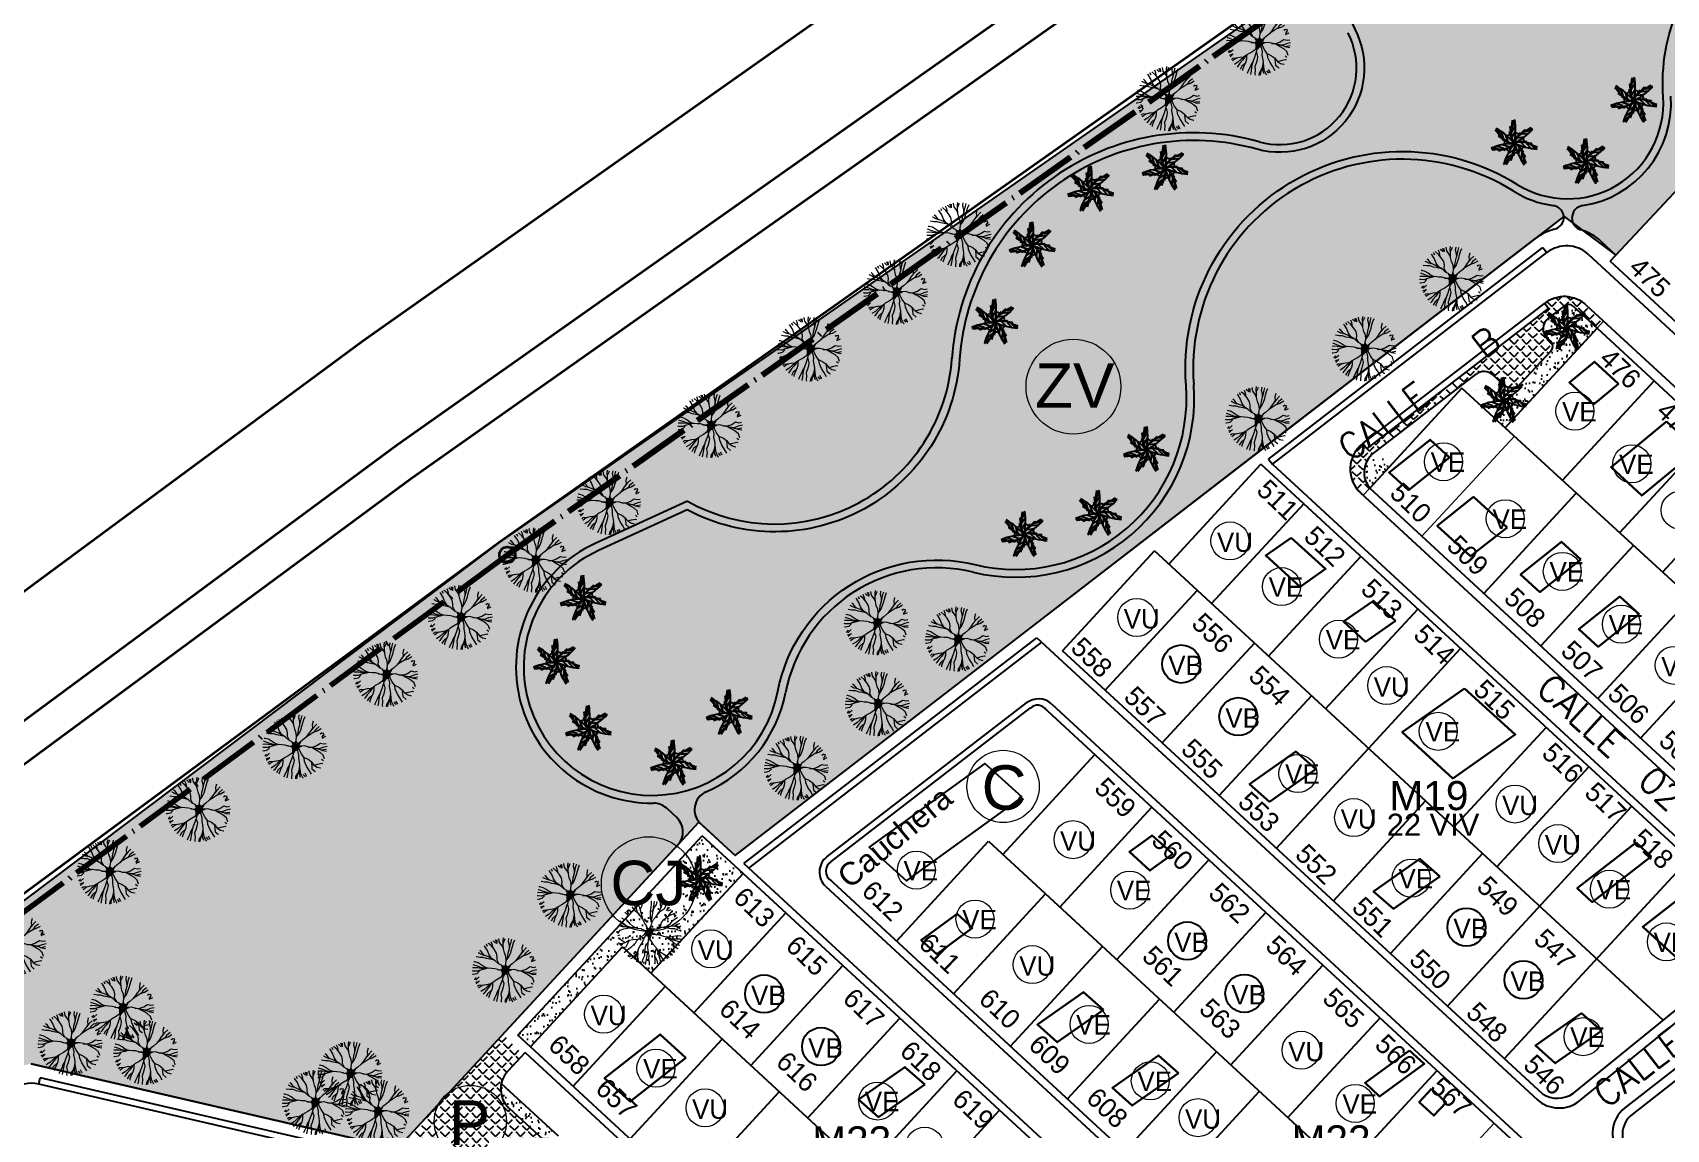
# Model space of a CAD drawing. Extents: x 472704 to 474638, y 1059265 to 1060325.
# Drawn here: x 473476.3 to 473729, y 1059947.6 to 1060117.1 of the extents above; entities that cross this region are included whole.
import ezdxf

# ---------------------------------------------------------------- set-up
doc = ezdxf.new("R2010")
doc.units = 0
doc.header["$LTSCALE"] = 0.4
doc.header["$MEASUREMENT"] = 0
doc.linetypes.add('ACAD_ISO04W100', pattern=[30.5, 24, -3, 0.5, -3])
doc.layers.get('0').update_dxf_attribs({"linetype": 'CONTINUOUS', "lineweight": 25})
for name, color, linetype, lineweight in [('1', 5, 'ACAD_ISO04W100', 80), ('AREAS VERDAS', 72, 'CONTINUOUS', 25), ('AREAS VERDES', 2, 'CONTINUOUS', 20), ('AUTOPISTA', 7, 'CONTINUOUS', 35), ('CALLES', 140, 'CONTINUOUS', 40), ('CASA', 31, 'CONTINUOUS', 30), ('TEXTO-COOR', 3, 'CONTINUOUS', 35)]:
    doc.layers.add(name, color=color, linetype=linetype, lineweight=lineweight)
for name, color, linetype in [('BIFAMILIARES', 6, 'CONTINUOUS'), ('CASASDURAS', 1, 'CONTINUOUS'), ('Dura', 1, 'CONTINUOUS'), ('MANZANAS', 5, 'CONTINUOUS'), ('NumeroPropu', 6, 'CONTINUOUS'), ('PARCELASPEOPUESTAS', 3, 'CONTINUOUS'), ('PISOS', 8, 'CONTINUOUS'), ('PoligonAV', 3, 'CONTINUOUS'), ('TEXTOPROPU', 7, 'CONTINUOUS'), ('TipoVivienda', 7, 'CONTINUOUS'), ('TOPONIMIA', 1, 'CONTINUOUS'), ('UNIFAMILIAR', 5, 'CONTINUOUS'), ('VEGETACION', 3, 'CONTINUOUS'), ('VIAPROPUESTA', 7, 'CONTINUOUS')]:
    doc.layers.add(name, color=color, linetype=linetype)
doc.styles.add('ARIAL', font='arial.ttf')
doc.styles.add('Numeros Parcelas', font='', dxfattribs={"height": 3})
doc.styles.get("Standard").update_dxf_attribs({"font": 'romans.shx'})
doc.styles.add('TipoVivienda', font='', dxfattribs={"height": 3})
doc.styles.get('Numeros Parcelas').set_extended_font_data('AvantGarde Bk BT')
doc.styles.get('TipoVivienda').set_extended_font_data('AvantGarde Bk BT')
pattern_1 = [(37.5, (0, 0), (-0.0629933581, 1.926823769), [0, -1.52, 0, -1.7, 0, -1.625]), (7.5, (0, 0), (1.769776705, 2.822146065), [0, -0.82, 0, -1.37, 0, -0.525]), (327.5, (-1.23, 0), (3.1141418618, 0.0056590535), [0, -0.5, 0, -1.8, 0, -2.35]), (317.5, (-1.23, 0), (3.0061266046, 0.877675565), [0, -0.25, 0, -1.18, 0, -1.35])]
pattern_2 = [(45, (0, 0), (-0.9722718241, 0.9722718241), [1, -0.375]), (135, (0, 0), (-0.9722718241, -0.9722718241), [1, -0.375])]

# ---------------------------------------------------------------- blocks, each defined once
blk = doc.blocks.new('MATA-P-01')
at = {"color": 84, "linetype": 'ByBlock'}
for p, q in [((18.79, 144.486), (18.788, 144.517)), ((18.797, 144.467), (18.806, 144.504)), ((18.806, 144.504), (18.808, 144.514)), ((18.846, 144.488), (18.845, 144.521)), ((18.872, 144.493), (18.875, 144.521)), ((18.899, 144.484), (18.906, 144.517)), ((18.589, 144.338), (18.571, 144.347)), ((18.624, 144.306), (18.589, 144.338)), ((18.616, 144.397), (18.605, 144.403)), ((18.647, 144.362), (18.616, 144.397)), ((18.643, 144.402), (18.627, 144.423)), ((18.645, 144.436), (18.645, 144.438)), ((18.68, 144.415), (18.645, 144.436)), ((18.667, 144.327), (18.647, 144.362)), ((18.687, 144.432), (18.671, 144.458)), ((18.714, 144.386), (18.68, 144.415)), ((18.701, 144.397), (18.687, 144.432)), ((18.718, 144.451), (18.689, 144.469)), ((18.707, 144.486), (18.732, 144.451)), ((18.745, 144.351), (18.714, 144.386)), ((18.723, 144.486), (18.73, 144.458)), ((18.732, 144.451), (18.73, 144.456)), ((18.745, 144.499), (18.745, 144.501)), ((18.758, 144.465), (18.745, 144.499)), ((18.758, 144.317), (18.745, 144.351)), ((18.792, 144.432), (18.758, 144.465)), ((18.799, 144.445), (18.79, 144.486)), ((18.808, 144.407), (18.792, 144.432)), ((18.808, 144.406), (18.799, 144.445)), ((18.824, 144.367), (18.808, 144.406)), ((18.846, 144.332), (18.824, 144.367)), ((18.862, 144.454), (18.846, 144.488)), ((18.857, 144.293), (18.877, 144.334)), ((18.859, 144.297), (18.866, 144.334)), ((18.868, 144.424), (18.862, 144.454)), ((18.864, 144.375), (18.868, 144.421)), ((18.866, 144.334), (18.864, 144.375)), ((18.868, 144.421), (18.87, 144.458)), ((18.87, 144.458), (18.872, 144.493)), ((18.877, 144.334), (18.886, 144.373)), ((18.886, 144.373), (18.892, 144.412)), ((18.892, 144.412), (18.895, 144.447)), ((18.895, 144.447), (18.899, 144.484)), ((18.971, 144.341), (18.953, 144.306)), ((18.986, 144.338), (18.956, 144.312)), ((18.987, 144.377), (18.971, 144.341)), ((19.022, 144.371), (18.986, 144.338)), ((19.013, 144.423), (18.987, 144.377)), ((18.996, 144.482), (18.993, 144.445)), ((18.993, 144.445), (19.002, 144.41)), ((19.002, 144.41), (18.993, 144.388)), ((19.04, 144.46), (19.013, 144.423)), ((19.056, 144.388), (19.022, 144.371)), ((19.038, 144.402), (19.024, 144.371)), ((19.069, 144.438), (19.038, 144.402)), ((19.091, 144.417), (19.056, 144.388)), ((19.092, 144.367), (19.107, 144.382)), ((19.127, 144.38), (19.092, 144.367)), ((19.127, 144.373), (19.114, 144.336)), ((19.114, 144.336), (19.132, 144.362)), ((19.149, 144.347), (19.114, 144.323)), ((18.54, 144.19), (18.529, 144.19)), ((18.54, 144.223), (18.531, 144.221)), ((18.575, 144.219), (18.54, 144.223)), ((18.575, 144.184), (18.54, 144.19)), ((18.58, 144.167), (18.542, 144.162)), ((18.548, 144.278), (18.544, 144.28)), ((18.582, 144.278), (18.548, 144.278)), ((18.56, 144.321), (18.558, 144.323)), ((18.595, 144.31), (18.56, 144.321)), ((18.609, 144.206), (18.575, 144.219)), ((18.611, 144.177), (18.575, 144.184)), ((18.616, 144.169), (18.58, 144.167)), ((18.616, 144.284), (18.582, 144.278)), ((18.631, 144.308), (18.595, 144.31)), ((18.643, 144.19), (18.609, 144.206)), ((18.647, 144.175), (18.611, 144.177)), ((18.647, 144.167), (18.611, 144.151)), ((18.652, 144.278), (18.616, 144.284)), ((18.663, 144.174), (18.616, 144.169)), ((18.671, 144.299), (18.631, 144.308)), ((18.68, 144.182), (18.643, 144.19)), ((18.683, 144.184), (18.647, 144.167)), ((18.685, 144.184), (18.647, 144.175)), ((18.687, 144.278), (18.652, 144.278)), ((18.703, 144.288), (18.667, 144.327)), ((18.707, 144.286), (18.671, 144.299)), ((18.72, 144.186), (18.685, 144.184)), ((18.736, 144.275), (18.687, 144.278)), ((18.745, 144.271), (18.703, 144.288)), ((18.754, 144.19), (18.72, 144.186)), ((18.783, 144.247), (18.745, 144.271)), ((18.788, 144.186), (18.754, 144.19)), ((18.763, 144.28), (18.758, 144.317)), ((18.792, 144.245), (18.763, 144.28)), ((18.793, 144.185), (18.781, 144.186)), ((18.817, 144.236), (18.783, 144.247)), ((18.783, 144.186), (18.803, 144.187)), ((18.814, 144.186), (18.793, 144.185)), ((18.803, 144.187), (18.823, 144.189)), ((18.835, 144.178), (18.814, 144.186)), ((18.815, 144.236), (18.852, 144.228)), ((18.82, 144.23), (18.816, 144.236)), ((18.836, 144.21), (18.82, 144.23)), ((18.823, 144.189), (18.836, 144.21)), ((18.862, 144.242), (18.826, 144.182)), ((18.826, 144.182), (18.845, 144.229)), ((18.845, 144.229), (18.829, 144.22)), ((18.84, 144.158), (18.835, 144.178)), ((18.84, 144.182), (18.862, 144.243)), ((18.842, 144.166), (18.862, 144.242)), ((18.873, 144.232), (18.842, 144.166)), ((18.843, 144.124), (18.873, 144.232)), ((18.885, 144.225), (18.843, 144.124)), ((18.886, 144.227), (18.845, 144.158)), ((18.857, 144.295), (18.846, 144.332)), ((18.852, 144.228), (18.859, 144.256)), ((18.859, 144.256), (18.857, 144.293)), ((18.886, 144.227), (18.857, 144.138)), ((18.857, 144.138), (18.891, 144.221)), ((18.858, 144.258), (18.858, 144.259)), ((18.866, 144.237), (18.858, 144.258)), ((18.886, 144.227), (18.866, 144.237)), ((18.871, 144.209), (18.877, 144.226)), ((18.891, 144.221), (18.875, 144.159)), ((18.875, 144.159), (18.899, 144.207)), ((18.885, 144.181), (18.887, 144.16)), ((18.906, 144.168), (18.885, 144.181)), ((18.902, 144.247), (18.886, 144.227)), ((18.905, 144.25), (18.892, 144.212)), ((18.905, 144.205), (18.892, 144.212)), ((18.899, 144.207), (18.897, 144.175)), ((18.899, 144.193), (18.926, 144.208)), ((18.904, 144.171), (18.899, 144.193)), ((18.904, 144.249), (18.9, 144.245)), ((18.924, 144.271), (18.904, 144.249)), ((18.908, 144.164), (18.904, 144.171)), ((18.928, 144.208), (18.905, 144.205)), ((18.953, 144.306), (18.924, 144.271)), ((18.953, 144.215), (18.928, 144.208)), ((18.989, 144.212), (18.953, 144.215)), ((19.033, 144.21), (18.989, 144.212)), ((18.991, 144.21), (19.038, 144.219)), ((19.074, 144.21), (19.033, 144.21)), ((19.038, 144.219), (19.074, 144.241)), ((19.054, 144.203), (19.04, 144.208)), ((19.091, 144.19), (19.054, 144.203)), ((19.074, 144.241), (19.109, 144.273)), ((19.112, 144.206), (19.074, 144.21)), ((19.107, 144.212), (19.081, 144.21)), ((19.125, 144.177), (19.091, 144.19)), ((19.143, 144.234), (19.107, 144.212)), ((19.109, 144.273), (19.143, 144.271)), ((19.149, 144.199), (19.112, 144.206)), ((19.159, 144.156), (19.125, 144.177)), ((19.149, 144.208), (19.132, 144.201)), ((19.143, 144.271), (19.17, 144.28)), ((19.183, 144.251), (19.143, 144.234)), ((19.183, 144.219), (19.149, 144.208)), ((19.185, 144.199), (19.149, 144.199)), ((18.542, 144.162), (18.528, 144.158)), ((18.54, 144.127), (18.531, 144.127)), ((18.576, 144.132), (18.54, 144.127)), ((18.548, 144.092), (18.54, 144.091)), ((18.582, 144.106), (18.548, 144.092)), ((18.584, 144.045), (18.566, 144.045)), ((18.582, 144.066), (18.567, 144.045)), ((18.611, 144.151), (18.576, 144.132)), ((18.605, 144.14), (18.582, 144.106)), ((18.614, 144.032), (18.582, 144.014)), ((18.611, 144.079), (18.584, 144.045)), ((18.593, 144.003), (18.62, 144.038)), ((18.672, 144.003), (18.622, 143.99)), ((18.656, 143.997), (18.625, 143.964)), ((18.694, 144.012), (18.656, 143.997)), ((18.711, 143.997), (18.683, 143.96)), ((18.729, 144.023), (18.694, 144.012)), ((18.747, 144.032), (18.711, 143.997)), ((18.743, 144.025), (18.725, 143.988)), ((18.763, 144.051), (18.729, 144.023)), ((18.77, 144.06), (18.743, 144.025)), ((18.758, 144.043), (18.763, 144.008)), ((18.763, 144.008), (18.761, 143.969)), ((18.805, 144.088), (18.77, 144.06)), ((18.839, 144.121), (18.805, 144.088)), ((18.835, 143.997), (18.821, 143.96)), ((18.834, 143.971), (18.837, 144.006)), ((18.855, 144.126), (18.835, 144.116)), ((18.835, 144.116), (18.835, 144.117)), ((18.836, 144.117), (18.843, 144.138)), ((18.837, 144.006), (18.845, 144.043)), ((18.843, 144.138), (18.84, 144.158)), ((18.845, 144.043), (18.85, 144.079)), ((18.85, 144.079), (18.855, 144.114)), ((18.853, 144.092), (18.872, 144.054)), ((18.855, 144.114), (18.856, 144.126)), ((18.859, 144.136), (18.856, 144.126)), ((18.871, 144.157), (18.859, 144.136)), ((18.872, 144.019), (18.868, 143.982)), ((18.892, 144.153), (18.871, 144.157)), ((18.872, 144.054), (18.872, 144.019)), ((18.887, 144.16), (18.891, 144.153)), ((18.892, 144.154), (18.908, 144.112)), ((18.935, 144.13), (18.908, 144.164)), ((18.908, 144.112), (18.913, 144.077)), ((18.913, 144.077), (18.926, 144.043)), ((18.926, 144.043), (18.937, 144.008)), ((18.969, 144.095), (18.935, 144.13)), ((18.937, 144.008), (18.939, 143.969)), ((18.939, 143.999), (18.948, 143.964)), ((18.98, 144.058), (18.969, 144.095)), ((18.971, 144.097), (19.013, 144.086)), ((19.009, 144.014), (18.98, 144.058)), ((19.04, 143.98), (19.009, 144.014)), ((19.013, 144.086), (19.047, 144.069)), ((19.047, 144.069), (19.06, 144.032)), ((19.047, 144.069), (19.083, 144.038)), ((19.06, 144.032), (19.069, 143.997)), ((19.069, 143.997), (19.103, 143.977)), ((19.083, 144.038), (19.118, 144.023)), ((19.085, 144.038), (19.119, 144.054)), ((19.118, 144.023), (19.152, 144.021)), ((19.119, 144.054), (19.158, 144.071)), ((19.172, 144.097), (19.15, 144.108)), ((19.152, 144.021), (19.154, 144.021)), ((19.158, 144.071), (19.167, 144.069)), ((19.179, 144.119), (19.159, 144.156)), ((18.622, 143.99), (18.611, 143.977)), ((18.683, 143.96), (18.652, 143.932)), ((18.689, 143.919), (18.683, 143.91)), ((18.705, 143.953), (18.689, 143.919)), ((18.725, 143.988), (18.705, 143.953)), ((18.729, 143.927), (18.716, 143.892)), ((18.758, 143.962), (18.729, 143.927)), ((18.75, 143.932), (18.743, 143.895)), ((18.743, 143.895), (18.743, 143.884)), ((18.761, 143.969), (18.75, 143.932)), ((18.803, 143.89), (18.797, 143.862)), ((18.814, 143.925), (18.803, 143.89)), ((18.821, 143.96), (18.814, 143.925)), ((18.834, 143.934), (18.834, 143.971)), ((18.835, 143.895), (18.834, 143.934)), ((18.834, 143.86), (18.835, 143.895)), ((18.868, 143.982), (18.862, 143.947)), ((18.862, 143.947), (18.873, 143.91)), ((18.873, 143.91), (18.875, 143.873)), ((18.875, 143.873), (18.879, 143.86)), ((18.931, 143.923), (18.917, 143.888)), ((18.917, 143.888), (18.919, 143.864)), ((18.933, 143.925), (18.93, 143.89)), ((18.93, 143.89), (18.931, 143.869)), ((18.939, 143.96), (18.933, 143.925)), ((18.939, 143.969), (18.946, 143.925)), ((18.946, 143.925), (18.964, 143.89)), ((18.948, 143.964), (18.96, 143.93)), ((18.96, 143.93), (18.987, 143.892)), ((18.987, 143.892), (18.996, 143.888)), ((19.016, 143.904), (18.991, 143.925)), ((19.031, 143.91), (19.007, 143.94)), ((19.074, 143.94), (19.04, 143.98)), ((19.103, 143.977), (19.107, 143.973))]:
    blk.add_line(p, q, dxfattribs=at)
blk = doc.blocks.new('PALME01')
at = {"layer": 'VEGETACION'}
for p, q in [((-0.48, 1.69), (-0.56, 2.58)), ((-0.56, 2.58), (-0.32, 2.46)), ((-0.34, 2.42), (0.22, 3.22)), ((-0.34, 1.77), (0.26, 2.65)), ((-0.32, 2.46), (-0.14, 3.51)), ((-2.17, 1.26), (-2.88, 2.05)), ((-2.88, 2.05), (-2.68, 2)), ((-2.16, 1.22), (-2.44, 2.16)), ((-2.42, 1.15), (-2.17, 1.26)), ((-1.67, 0.65), (-2.42, 1.15)), ((-1.65, 0.81), (-1.96, 1.83)), ((-1.86, 0.57), (-1.67, 0.65)), ((-0.99, 0.15), (-1.86, 0.57)), ((-0.93, 0.18), (-1.28, 1.25)), ((-1.16, 0.07), (-0.99, 0.15)), ((-0.01, -0.17), (-1.16, 0.07)), ((-0.45, 0.84), (-0.66, 1.78)), ((-0.66, 1.78), (-0.48, 1.69)), ((-0.08, -0.13), (-0.61, 0.92)), ((-0.61, 0.92), (-0.45, 0.84)), ((-0.39, 0.81), (0.23, 1.75)), ((-0.1, -0.04), (0.39, 1.03)), ((-0.04, 0.03), (1.1, 0.31)), ((0.04, 0.02), (0.97, -0.69)), ((0.39, 1.03), (0.43, 0.85)), ((0.43, 0.85), (1.03, 1.6)), ((0.44, 0.78), (1.57, 0.88)), ((0.94, 0.12), (1.72, -0.7)), ((1.1, 0.31), (0.98, 0.17)), ((0.98, 0.17), (1.94, 0.16)), ((1.03, 1.6), (1.07, 1.4)), ((1.07, 1.4), (1.72, 2.02)), ((1.22, 1.34), (2.28, 1.42)), ((1.72, 2.02), (1.78, 1.75)), ((1.73, 1.74), (2.71, 1.81)), ((1.78, 1.75), (2.7, 2.27)), ((1.94, 0.16), (1.81, 0.01)), ((1.81, 0.01), (2.7, -0.12)), ((2.7, 2.27), (2.6, 2.09)), ((-3.46, -1), (-3.29, -0.88)), ((-2.4, -0.93), (-3.46, -1)), ((-2.35, -0.95), (-3.26, -0.58)), ((-1.72, -0.8), (-2.71, -0.42)), ((-1.61, -0.92), (-2.46, -1.2)), ((-0.77, -0.64), (-1.83, -0.24)), ((-0.79, -0.71), (-1.66, -1.12)), ((-1.66, -1.12), (-1.61, -0.92)), ((-0.78, -2.45), (-1.63, -2.93)), ((-0.82, -2.48), (-1.43, -3.35)), ((-0.5, -1.86), (-1.42, -2.4)), ((-0.03, -1.03), (-1.01, -1.6)), ((0.07, -0.13), (-0.83, -0.88)), ((-0.83, -0.88), (-0.79, -0.71)), ((-0.65, -2.69), (-0.82, -2.48)), ((-0.33, -1.85), (-0.65, -2.69)), ((-0.21, -2.01), (-0.33, -1.85)), ((0.01, -1.08), (-0.21, -2.01)), ((0.12, -1.22), (0.01, -1.08)), ((0.09, -0.05), (0.12, -1.22)), ((0.73, -0.69), (0.57, -1.81)), ((0.97, -0.69), (0.79, -0.69)), ((0.79, -0.69), (1.39, -1.44)), ((1.09, -1.57), (0.94, -2.63)), ((1.39, -1.44), (1.19, -1.44)), ((1.19, -1.44), (1.64, -2.21)), ((1.38, -2.16), (1.22, -3.13)), ((1.37, -2.21), (1.67, -3.23)), ((1.64, -2.21), (1.37, -2.21)), ((1.86, -0.15), (2.59, -0.93)), ((2.49, -0.3), (3.15, -1.02)), ((2.7, -0.12), (2.53, -0.32)), ((2.53, -0.32), (3.51, -0.73)), ((3.51, -0.73), (3.31, -0.76)), ((1.67, -3.23), (1.52, -3.09))]:
    blk.add_line(p, q, dxfattribs=at)
for centre, radius, start, end in [((3.35, 1.47), 3.79, 146.5126, 204.9769), ((-8.28, 2.34), 8.56, 343.2568, 8.2327), ((0.88, 3.52), 3.79, 197.9411, 256.4055), ((-7.05, -5.04), 8.56, 34.6853, 59.6613), ((0, 0), 1.53, 165.4304, 194.1231), ((0, 0), 1.53, 112.3411, 140.8959), ((-3.28, 7.91), 8.56, 291.8282, 316.8041), ((3.29, -1.73), 3.79, 95.084, 153.5483), ((0.75, -3.68), 3.79, 43.6554, 102.1198), ((4.18, 7.47), 8.56, 240.3996, 265.3756), ((-2.36, -2.91), 3.79, 352.2268, 50.6912), ((8.5, 1.36), 8.56, 188.971, 213.947), ((0, 0), 1.53, 58.7372, 86.9078), ((0, 0), 1.53, 6.2517, 34.072), ((-0.51, -8.67), 8.56, 86.1139, 111.0899), ((-2.25, 2.86), 3.79, 249.3697, 307.8341), ((-3.7, 0), 3.79, 300.7983, 359.2626), ((6.41, -5.83), 8.56, 137.5425, 162.5184), ((0, 0), 1.53, 216.742, 245.1681), ((0, 0), 1.53, 266.3653, 294.3399), ((0, 0), 1.53, 315.6716, 343.3932)]:
    blk.add_arc(centre, radius, start, end, dxfattribs=at)
blk = doc.blocks.new('PALMERA')
at = {"layer": 'AREAS VERDES'}
blk.add_blockref('PALME01', (-88.82, 0.82), dxfattribs=at)

msp = doc.modelspace()

# ---------------------------------------------------------------- hatches: boundary and pattern name
at = {"layer": 'AREAS VERDAS', "linetype": 'Continuous'}
h = msp.add_hatch(dxfattribs=at)
h.set_pattern_fill('AR-SAND', color=64, scale=3, style=0)
h.set_pattern_definition([(37.5, (0, 0), (-0.188980074, 5.780471307), [0, -4.56, 0, -5.1, 0, -4.875]), (7.5, (0, 0), (5.309330116, 8.466438196), [0, -2.46, 0, -4.11, 0, -1.575]), (327.5, (-3.69, 0), (9.342425585, 0.01697716), [0, -1.5, 0, -5.4, 0, -7.05]), (317.5, (-3.69, 0), (9.018379814, 2.633026695), [0, -0.75, 0, -3.54, 0, -4.05])])
h.paths.add_polyline_path([(473392.59, 1059831.8), (473394.84, 1059838.33), (473399.18, 1059844.05), (473404.49, 1059847.81), (473411.2, 1059849.98), (473416.59, 1059850.27), (473415.93, 1059922.11), (473436.53, 1059922.29), (473436.63, 1059911.67), (473448.39, 1059911.77), (473448.24, 1059923.77), (473470.14, 1059923.97), (473469.96, 1059952.8), (473471.84, 1059956.73), (473476.09, 1059957.7), (473532.78, 1059944.57), (473579.36, 1059995.05), (473584.97, 1059989.87), (473631.25, 1060025.55), (473713.15, 1060088.67), (473721.15, 1060082.71), (473748.97, 1060112.46), (473747.45, 1060113.87), (473789.96, 1060146.64), (473811, 1060165.02), (473871.08, 1060230.65), (473852.72, 1060250.12), (473548.47, 1060038.26), (473109.38, 1059707.59), (473156.48, 1059639.24), (473203.24, 1059674.87), (473196.54, 1059684.82), (473192.12, 1059691.72), (473231.1, 1059720.81), (473212.16, 1059746.83), (473256.63, 1059779.94), (473275.41, 1059793.96), (473279.1, 1059796.71), (473271.3, 1059790.89), (473286.9, 1059802.53), (473212.16, 1059746.83), (473231.1, 1059720.81), (473212.16, 1059746.83), (473321.37, 1059828.06), (473324.14, 1059828.21), (473392.23, 1059828.16)])
at = {"layer": 'AREAS VERDAS'}
h = msp.add_hatch(dxfattribs=at)
h.set_pattern_fill('AR-SAND', color=256, style=0)
h.set_pattern_definition(pattern_1)
h.paths.add_polyline_path([(473718.25, 1060071.4), (473714.54, 1060074.82, 0.365591), (473713.26, 1060074.88), (473710.69, 1060072.9, 0.464567), (473710.55, 1060069.85), (473711.09, 1060069.35, -0.414214), (473711.15, 1060067.94), (473706.49, 1060062.9, -0.414214), (473703.67, 1060062.78), (473702.13, 1060064.2, 0.188494), (473700.77, 1060064.73, 0.16568), (473699.55, 1060064.32), (473683.37, 1060051.84, 0.386405), (473683.09, 1060046.7), (473697.33, 1060062.13), (473704.04, 1060055.99)])
h = msp.add_hatch(dxfattribs=at)
h.set_pattern_fill('AR-SAND', color=64, style=0)
h.set_pattern_definition(pattern_1)
h.paths.add_polyline_path([(473551.38, 1059962.09), (473553.3, 1059960.32), (473567.54, 1059975.75), (473571.95, 1059971.68), (473586.19, 1059987.12), (473579.87, 1059992.95)])
h = msp.add_hatch(dxfattribs=at)
h.set_pattern_fill('AR-SAND', color=64, style=0)
h.set_pattern_definition(pattern_1)
h.paths.add_polyline_path([(473548.81, 1059954.66, 0.267949), (473550, 1059950.85), (473555.18, 1059946.06, -0.414214), (473555.29, 1059943.24), (473554.78, 1059942.69, -0.254766), (473552.97, 1059942.07), (473546.36, 1059943.22), (473546.05, 1059941.45), (473557.82, 1059939.4, 0.420503), (473557.61, 1059946.54)])
at = {"layer": 'PISOS', "linetype": 'Continuous'}
h = msp.add_hatch(dxfattribs=at)
h.set_pattern_fill('ANGLE', color=256, scale=5, angle=45, style=0)
h.set_pattern_definition(pattern_2)
h.paths.add_polyline_path([(473711.15, 1060067.94, 0.414214), (473711.09, 1060069.35), (473710.55, 1060069.85, -0.088443), (473710.13, 1060070.41), (473710.13, 1060070.41), (473710.13, 1060070.41, -0.040211), (473710.01, 1060070.7, -0.001535), (473709.98, 1060070.71, -0.000552), (473710, 1060070.72, -0.314111), (473710.69, 1060072.9), (473711.03, 1060073.16, -0.015544), (473710.92, 1060073.37, -0.026225), (473710.76, 1060073.74, -0.002804), (473710.74, 1060073.77, -0.020698), (473711.35, 1060073.41), (473713.27, 1060074.89), (473713.27, 1060074.89, -0.090718), (473713.59, 1060075.05, -0.003254), (473713.61, 1060075.09, -0.000998), (473713.62, 1060075.06, -0.081072), (473713.94, 1060075.08), (473713.42, 1060076.3, 0.177065), (473710.15, 1060075.26), (473710.76, 1060074.47), (473682.64, 1060052.79), (473682.03, 1060053.58, 0.220944), (473680.09, 1060049.84), (473682.23, 1060049.01, -0.20811), (473683.37, 1060051.84), (473699.55, 1060064.32, -0.365591), (473702.13, 1060064.2), (473703.45, 1060062.99, -0.062693), (473703.84, 1060063.85, -0.038082), (473703.97, 1060062.55, 0.181409), (473705.35, 1060062.28), (473705.42, 1060062.36), (473705.44, 1060062.3, 0.155618), (473706.49, 1060062.9)])
h.paths.add_polyline_path([(473682.23, 1060049.01), (473680.09, 1060049.84, 0.220944), (473681.69, 1060045.95), (473682.07, 1060045.6), (473683.09, 1060046.7, -0.165025)])
h.paths.add_polyline_path([(473713.42, 1060076.3), (473713.94, 1060075.08, -0.169404), (473714.54, 1060074.82), (473715.91, 1060073.56, -0.035187), (473716.43, 1060073.67, -0.012557), (473716.14, 1060073.35), (473718.25, 1060071.4), (473719.27, 1060072.5), (473716.59, 1060074.98, 0.177065)])
h = msp.add_hatch(dxfattribs=at)
h.set_pattern_fill('ANGLE', color=256, scale=5, angle=45, style=0)
h.set_pattern_definition(pattern_2)
h.paths.add_polyline_path([(473546.36, 1059943.22), (473552.97, 1059942.07, 0.254766), (473554.78, 1059942.69), (473555.29, 1059943.24, 0.414214), (473555.18, 1059946.06), (473550, 1059950.85, -0.414214), (473549.77, 1059956.5), (473552.44, 1059959.39), (473549.2, 1059962.38), (473532.78, 1059944.57), (473532.37, 1059942.82), (473535.99, 1059941.98), (473553.53, 1059938.93), (473553.36, 1059937.94, 0.249069), (473557.82, 1059939.4), (473546.05, 1059941.45)])

# ---------------------------------------------------------------- linework, layer by layer
at = {"layer": '1', "color": 1}
for p, q in [((473756.45, 1060182.27), (473549.74, 1060036.38)), ((473549.74, 1060036.38), (473276.25, 1059834.39))]:
    msp.add_line(p, q, dxfattribs=at)
at = {"layer": 'AUTOPISTA'}
for p, q in [((473734.11, 1060215.3), (473527.4, 1060069.41)), ((473739.44, 1060199.26), (473532.73, 1060053.37)), ((473741.63, 1060194.09), (473534.92, 1060048.2)), ((473755.18, 1060184.15), (473548.47, 1060038.26)), ((473527.4, 1060069.41), (473253.91, 1059867.42)), ((473532.73, 1060053.37), (473259.24, 1059851.38)), ((473534.92, 1060048.2), (473261.43, 1059846.21)), ((473548.47, 1060038.26), (473274.98, 1059836.27))]:
    msp.add_line(p, q, dxfattribs=at)
at = {"layer": 'BIFAMILIARES', "linetype": 'Continuous'}
for centre in [(473653.96, 1060019.5), (473662.78, 1060011.36), (473698.05, 1059978.81), (473654.87, 1059976.69), (473706.87, 1059970.67), (473589.44, 1059968.49), (473663.71, 1059968.57), (473598.26, 1059960.35)]:
    msp.add_circle(centre, 2.94, dxfattribs=at)
at = {"layer": 'CASA'}
for points in [[(473721.57, 1060062.81), (473717.88, 1060066.24), (473713.99, 1060063.03), (473717.68, 1060059.6), (473721.57, 1060062.81)], [(473695.43, 1060051.44), (473692.44, 1060054.17), (473686.1, 1060049.13), (473689.09, 1060046.4), (473695.43, 1060051.44)], [(473704.34, 1060040.62), (473699.17, 1060045.33), (473693.54, 1060040.86), (473698.7, 1060036.15), (473704.34, 1060040.62)], [(473715.77, 1060035.66), (473712.78, 1060038.39), (473706.44, 1060033.35), (473709.43, 1060030.62), (473715.77, 1060035.66)], [(473724.74, 1060027.2), (473721.75, 1060029.93), (473715.41, 1060024.89), (473718.4, 1060022.16), (473724.74, 1060027.2)], [(473652.63, 1059990.13), (473649.45, 1059993), (473645.94, 1059990.44), (473649.12, 1059987.57), (473652.63, 1059990.13)], [(473621.68, 1059978.7), (473619.28, 1059980.85), (473613.75, 1059976.81), (473616.15, 1059974.66), (473621.68, 1059978.7)], [(473577.35, 1059958.62), (473573.38, 1059962.24), (473564.78, 1059955.47), (473568.75, 1059951.85), (473577.35, 1059958.62)], [(473689.25, 1059959.73), (473691.52, 1059957.67), (473684.59, 1059952.61), (473682.39, 1059954.72), (473689.25, 1059959.73)]]:
    msp.add_lwpolyline(points, dxfattribs=at)
for points in [[(473728.99, 1060057), (473733.72, 1060052.61), (473725.16, 1060045.54), (473720.43, 1060049.94)], [(473670.96, 1060039.02), (473667.01, 1060036.25), (473672.33, 1060031.43), (473676.28, 1060034.2)], [(473687.08, 1060026.18), (473683.68, 1060029.29), (473679.06, 1060026.06), (473682.46, 1060022.95)], [(473697.76, 1060015.73), (473705.59, 1060008.58), (473695.94, 1060001.82), (473688.12, 1060008.97)], [(473674.74, 1060003.22), (473671.67, 1060005.95), (473664.51, 1060000.94), (473667.58, 1059998.21)], [(473724.3, 1059991.88), (473726.62, 1059989.76), (473717.51, 1059982.7), (473715.19, 1059984.82)], [(473693.93, 1059986.63), (473690.86, 1059989.37), (473683.7, 1059984.35), (473686.77, 1059981.62)], [(473739.61, 1059980.72), (473730.79, 1059973.88), (473725.32, 1059978.88), (473734.14, 1059985.72)], [(473641.93, 1059966.04), (473638.86, 1059968.77), (473631.71, 1059963.76), (473634.78, 1059961.02)], [(473718.95, 1059962.77), (473715.87, 1059965.5), (473708.72, 1059960.49), (473711.79, 1059957.76)], [(473653.53, 1059956.24), (473650.46, 1059958.97), (473643.3, 1059953.96), (473646.37, 1059951.23)], [(473614.28, 1059954.46), (473611.21, 1059957.19), (473604.05, 1059952.18), (473607.12, 1059949.44)], [(473692.67, 1059953.81), (473694.91, 1059951.72), (473693.01, 1059949.68), (473690.77, 1059951.78)]]:
    msp.add_lwpolyline(points, close=True, dxfattribs=at)
at = {"layer": 'CASASDURAS'}
msp.add_lwpolyline([(473629.36, 1059998.91), (473623.56, 1060004.1), (473605.68, 1059991.17), (473611.48, 1059985.98), (473629.36, 1059998.91)], dxfattribs=at)
at = {"layer": 'Dura', "linetype": 'Continuous', "lineweight": 20}
msp.add_circle((473612.99, 1059987.63), 2.94, dxfattribs=at)
at = {"layer": 'PARCELASPEOPUESTAS', "linetype": 'Continuous'}
for p, q in [((473748.97, 1060112.46), (473720.29, 1060081.79)), ((473841.31, 1059969.63), (473720.29, 1060081.79)), ((473718.25, 1060071.4), (473704.01, 1060055.97)), ((473718.25, 1060071.4), (473781.71, 1060012.85)), ((473697.33, 1060062.13), (473683.09, 1060046.7)), ((473697.33, 1060062.13), (473768.51, 1059996.97)), ((473727.07, 1060063.26), (473712.92, 1060047.92)), ((473735.89, 1060055.12), (473721.74, 1060039.78)), ((473652.03, 1060034.94), (473666.27, 1060050.38)), ((473741.93, 1059980.57), (473666.27, 1060050.38)), ((473742.5, 1060049.02), (473728.35, 1060033.68)), ((473683.09, 1060046.7), (473749.52, 1059985.4)), ((473658.65, 1060028.84), (473672.89, 1060044.27)), ((473714.97, 1060045.86), (473700.73, 1060030.42)), ((473635.59, 1060021.55), (473649.83, 1060036.98)), ((473728.47, 1059964.42), (473649.83, 1060036.98)), ((473667.46, 1060020.7), (473681.71, 1060036.14)), ((473723.79, 1060037.72), (473709.55, 1060022.29)), ((473642.2, 1060015.44), (473656.44, 1060030.88)), ((473732.61, 1060029.58), (473718.37, 1060014.15)), ((473676.28, 1060012.57), (473690.53, 1060028)), ((473739.22, 1060023.48), (473724.98, 1060008.05)), ((473709.81, 1059953.06), (473635.59, 1060021.55)), ((473651.02, 1060007.3), (473665.26, 1060022.74)), ((473682.9, 1060006.46), (473697.14, 1060021.9)), ((473659.84, 1059999.17), (473674.08, 1060014.6)), ((473599.78, 1059988.91), (473630.63, 1060012.7)), ((473632.58, 1060012.89), (473759.65, 1059895.64)), ((473696.13, 1059994.26), (473710.37, 1060009.69)), ((473668.66, 1059991.03), (473682.9, 1060006.46)), ((473626.35, 1059990.06), (473640.59, 1060005.5)), ((473702.74, 1059988.15), (473716.98, 1060003.59)), ((473677.48, 1059982.89), (473691.72, 1059998.32)), ((473635.17, 1059981.92), (473649.41, 1059997.36)), ((473695.12, 1059966.62), (473723.6, 1059997.48)), ((473609.91, 1059976.66), (473624.15, 1059992.1)), ((473624.15, 1059992.1), (473745.41, 1059880.2)), ((473643.99, 1059973.79), (473658.23, 1059989.22)), ((473686.3, 1059974.75), (473700.54, 1059990.19)), ((473703.93, 1059958.48), (473732.42, 1059989.35)), ((473571.95, 1059971.68), (473586.19, 1059987.12)), ((473720.68, 1059863.02), (473586.19, 1059987.12)), ((473599.38, 1059986.38), (473731.17, 1059864.77)), ((473618.73, 1059968.52), (473632.97, 1059983.96)), ((473578.56, 1059965.58), (473592.8, 1059981.01)), ((473652.81, 1059965.65), (473667.05, 1059981.08)), ((473553.3, 1059960.32), (473567.54, 1059975.75)), ((473706.44, 1059847.58), (473567.54, 1059975.75)), ((473627.54, 1059960.39), (473641.79, 1059975.82)), ((473587.38, 1059957.44), (473601.62, 1059972.88)), ((473661.63, 1059957.51), (473675.87, 1059972.94)), ((473714.59, 1059953.14), (473741.56, 1059975.06)), ((473559.91, 1059954.22), (473574.15, 1059969.65)), ((473748.88, 1059969.59), (473723.7, 1059949.87)), ((473636.36, 1059952.25), (473650.6, 1059967.68)), ((473596.2, 1059949.31), (473610.44, 1059964.74)), ((473670.45, 1059949.37), (473684.69, 1059964.81)), ((473688.76, 1059835.32), (473553.3, 1059960.32)), ((473568.73, 1059946.08), (473582.97, 1059961.51)), ((473645.18, 1059944.11), (473659.42, 1059959.55)), ((473605.02, 1059941.17), (473619.26, 1059956.6)), ((473665.03, 1059925.8), (473693.51, 1059956.67)), ((473577.55, 1059937.94), (473591.79, 1059953.37)), ((473651.8, 1059938.01), (473666.04, 1059953.44)), ((473611.63, 1059935.06), (473625.87, 1059950.5))]:
    msp.add_line(p, q, dxfattribs=at)
at = {"layer": 'PARCELASPEOPUESTAS', "linetype": 'Continuous', "lineweight": 20}
for p, q in [((473705.41, 1060054.67), (473691.17, 1060039.24)), ((473688.09, 1059933.1), (473702.33, 1059948.53))]:
    msp.add_line(p, q, dxfattribs=at)
at = {"layer": 'PARCELASPEOPUESTAS', "linetype": 'Continuous'}
for centre, radius, start, end in [((473631.73, 1060011.48), 1.64, 35.541, 132.2533), ((473600.75, 1059987.46), 1.75, 123.7093, 236.3085), ((473712.14, 1059956.56), 4.21, 236.3065, 305.5314), ((473726.17, 1059946.72), 4, 128.0693, 227.5958)]:
    msp.add_arc(centre, radius, start, end, dxfattribs=at)
at = {"layer": 'PISOS', "linetype": 'Continuous', "lineweight": 20}
for p, q in [((473718.25, 1060071.4), (473719.27, 1060072.5)), ((473683.09, 1060046.7), (473682.07, 1060045.6))]:
    msp.add_line(p, q, dxfattribs=at)
at = {"layer": 'PoligonAV'}
msp.add_lwpolyline([(473476.09, 1059957.7), (473532.78, 1059944.57), (473579.36, 1059995.05), (473584.97, 1059989.87), (473631.25, 1060025.55), (473713.15, 1060088.67), (473721.15, 1060082.71), (473748.97, 1060112.46), (473748.97, 1060112.46), (473747.45, 1060113.87), (473789.96, 1060146.64), (473811, 1060165.02), (473871.08, 1060230.65), (473852.72, 1060250.12), (473548.47, 1060038.26), (473109.38, 1059707.59)], dxfattribs=at)
at = {"layer": 'TEXTO-COOR'}
msp.add_circle((473549.74, 1060036.38), 1.23, dxfattribs=at)
msp.add_point((473549.74, 1060036.38), dxfattribs=at)
at = {"layer": 'TipoVivienda', "linetype": 'Continuous', "lineweight": 20}
for centre in [(473714.82, 1060058.59), (473694.51, 1060050.77), (473723.64, 1060050.45), (473704.06, 1060041.96), (473712.88, 1060033.82), (473669.45, 1060031.47), (473722.01, 1060025.65), (473678.27, 1060023.33), (473693.7, 1060009.09), (473671.99, 1060002.56), (473689.52, 1059986.39), (473645.98, 1059984.55), (473720.16, 1059984.68), (473622.06, 1059980.06), (473728.98, 1059976.54), (473639.7, 1059963.78), (473716.09, 1059961.88), (473572.71, 1059957.01), (473649.17, 1059955.05), (473607.01, 1059951.93), (473680.85, 1059951.56)]:
    msp.add_circle(centre, 2.94, dxfattribs=at)
at = {"layer": 'TOPONIMIA', "linetype": 'Continuous', "lineweight": 20}
for centre, radius in [((473637.28, 1060062.38), 7.33), ((473626.41, 1060000.57), 5.59), ((473571.61, 1059985.46), 7.33), ((473544.02, 1059948.76), 5.59)]:
    msp.add_circle(centre, radius, dxfattribs=at)
at = {"layer": 'UNIFAMILIAR', "linetype": 'Continuous', "lineweight": 20}
for centre in [(473731.1, 1060043.28), (473661.48, 1060038.53), (473647.07, 1060026.69), (473730.19, 1060019.29), (473685.73, 1060016.16), (473705.57, 1059997.85), (473680.61, 1059995.75), (473637.22, 1059992.34), (473712.19, 1059991.74), (473581.19, 1059975.46), (473630.91, 1059973.02), (473564.63, 1059965.36), (473672.5, 1059959.79), (473580.32, 1059950.88), (473656.55, 1059949.36), (473614.27, 1059944.94)]:
    msp.add_circle(centre, 2.94, dxfattribs=at)
at = {"layer": 'VIAPROPUESTA', "linetype": 'Continuous'}
for p, q in [((473713.15, 1060088.67), (473713.16, 1060088.42)), ((473714.35, 1060088.52), (473714.36, 1060088.4)), ((473718.84, 1060084.88), (473721.15, 1060082.71)), ((473709.88, 1060083.9), (473710.49, 1060083.1)), ((473710.76, 1060074.47), (473710.15, 1060075.26)), ((473714.54, 1060074.82), (473718.25, 1060071.4)), ((473631.25, 1060025.55), (473666.33, 1060052.6)), ((473667.43, 1060051.17), (473668.04, 1060050.38)), ((473682.64, 1060052.79), (473682.03, 1060053.58)), ((473577.6, 1060044.68), (473563.33, 1060038.13)), ((473551.38, 1059962.09), (473579.87, 1059992.95)), ((473586.19, 1059987.12), (473579.87, 1059992.95)), ((473553.3, 1059960.32), (473551.38, 1059962.09)), ((473552.48, 1059959.44), (473549.77, 1059956.5)), ((473477.28, 1059954.55), (473477.51, 1059955.52))]:
    msp.add_line(p, q, dxfattribs=at)
at = {"layer": 'VIAPROPUESTA'}
for p, q in [((473666.33, 1060052.6), (473708.78, 1060085.32)), ((473667.43, 1060051.17), (473709.88, 1060083.9)), ((473668.04, 1060050.38), (473710.49, 1060083.1)), ((473716.94, 1060082.82), (473840.26, 1059969.03)), ((473682.03, 1060053.58), (473710.15, 1060075.26)), ((473682.64, 1060052.79), (473710.76, 1060074.47)), ((473710.69, 1060072.9), (473713.26, 1060074.88)), ((473716.59, 1060074.98), (473782.73, 1060013.95)), ((473710.55, 1060069.85), (473711.09, 1060069.35)), ((473711.15, 1060067.94), (473706.49, 1060062.9)), ((473683.37, 1060051.84), (473699.55, 1060064.32)), ((473702.13, 1060064.2), (473703.67, 1060062.78)), ((473668.04, 1060050.38), (473742.74, 1059981.45)), ((473681.69, 1060045.95), (473748.51, 1059984.29)), ((473584.97, 1059989.87), (473631.25, 1060025.55)), ((473586.31, 1059988.63), (473631.63, 1060023.57)), ((473631.63, 1060023.57), (473708.99, 1059952.18)), ((473587.06, 1059987.95), (473632.37, 1060022.88)), ((473599.17, 1059989.71), (473630.02, 1060013.49)), ((473633.88, 1060013.32), (473762.98, 1059894.2)), ((473574.38, 1059997.19), (473575.93, 1059995.77)), ((473579.65, 1059994.78), (473584.97, 1059989.87)), ((473532.78, 1059944.57), (473576.1, 1059991.53)), ((473586.31, 1059988.63), (473722.2, 1059863.25)), ((473598.97, 1059985.12), (473728.36, 1059865.72)), ((473715.54, 1059951.97), (473742.51, 1059973.89)), ((473748.05, 1059970.84), (473722.55, 1059950.87)), ((473532.78, 1059944.57), (473476.09, 1059957.7)), ((473552.48, 1059959.44), (473687.59, 1059834.77)), ((473536.02, 1059941.98), (473477.51, 1059955.52)), ((473535.79, 1059941), (473477.28, 1059954.55)), ((473548.81, 1059954.66), (473557.61, 1059946.54)), ((473550, 1059950.85), (473555.18, 1059946.06))]:
    msp.add_line(p, q, dxfattribs=at)
at = {"layer": 'VIAPROPUESTA', "linetype": 'Continuous'}
msp.add_lwpolyline([(473577.55, 1060043.34), (473563.83, 1060037.04, 1.639942), (473591.58, 1060015.29, -0.429068), (473622.04, 1060034.86, 0.510329), (473654.69, 1060062.59, -0.614969), (473705.91, 1060093.66, 0.611469), (473728.47, 1060107.18, -0.515339), (473765.91, 1060137.85, 0.669851), (473783.96, 1060161.29, -0.674713), (473806.21, 1060189.8, 0.264478), (473837.8, 1060197.47, 0.870634), (473820.2, 1060222.27, 0.116229), (473768.31, 1060177.63, -0.219513), (473741.69, 1060162.75, 0.418709), (473712.82, 1060128.48, -0.876244), (473697.03, 1060124.88, 1.063667), (473680.78, 1060117.66, -0.656459), (473665.7, 1060099.09, 0.475371), (473619.68, 1060066.62, -0.544281), (473577.55, 1060043.34, -3.67542)], format="xyb", dxfattribs=at)
for centre, radius, start, end in [((473669.22, 1060111.64), 11.84, 254.3496, 27.4825), ((473713.72, 1060106.2), 15.98, 278.4199, 3.836), ((473655.9, 1060064.12), 37.51, 74.3496, 176.0497), ((473688.15, 1060065.18), 32.36, 58.0579, 184.4188), ((473713.72, 1060106.2), 15.98, 238.0579, 261.7863), ((473711.16, 1060088.41), 2, 0.4987, 81.7863), ((473716.36, 1060088.41), 2, 98.4199, 180.4987), ((473711.15, 1060088.65), 2, 284.1329, 0.4987), ((473716.35, 1060088.53), 2, 180.4987, 253.3478), ((473713.87, 1060074.09), 1, 47.3015, 127.6295), ((473591.09, 1060068.6), 27.46, 240.5811, 356.0497), ((473628.32, 1060060.56), 27.65, 256.2727, 4.4188), ((473572.1, 1060019.02), 21.03, 114.6587, 270.5891), ((473616.12, 1060010.59), 23.78, 76.2727, 169.1631), ((473572.1, 1060019.02), 21.03, 293.5163, 349.1631), ((473581.69, 1059996.98), 3, 113.5163, 227.3015), ((473572.35, 1059994.99), 3, 47.3015, 90.5891), ((473552.71, 1059953.79), 4, 137.3015, 227.3015)]:
    msp.add_arc(centre, radius, start, end, dxfattribs=at)
at = {"layer": 'VIAPROPUESTA'}
for centre, radius, start, end in [((473713.55, 1060079.14), 7.8, 104.1329, 127.6295), ((473713.55, 1060079.14), 7.8, 47.3015, 73.3478), ((473713.55, 1060079.14), 5, 47.3015, 127.6295), ((473713.2, 1060071.3), 5, 47.3015, 127.6295), ((473711.91, 1060071.32), 2, 127.6295, 227.3015), ((473710.41, 1060068.62), 1, 317.3015, 47.3015), ((473700.77, 1060062.73), 2, 47.3015, 127.6295), ((473705.02, 1060064.25), 2, 227.3015, 317.3015), ((473685.08, 1060049.62), 5, 127.6295, 227.3015), ((473686.06, 1060049.11), 3.83, 134.6043, 219.1115), ((473631.85, 1060011.11), 3, 47.3015, 127.6295), ((473573.9, 1059993.56), 3, 317.3015, 47.3015), ((473601, 1059987.33), 3, 127.6295, 227.3015), ((473476.15, 1059949.68), 5, 76.9617, 180.3447), ((473712.38, 1059955.85), 5, 227.3015, 309.1043), ((473725.64, 1059946.94), 5, 128.0693, 227.5958)]:
    msp.add_arc(centre, radius, start, end, dxfattribs=at)

# ---------------------------------------------------------------- block references
at = {"layer": 'AREAS VERDAS', "linetype": 'Continuous', "rotation": 1.972147739680779}
for p in [(473812.75, 1060108.87), (473794.25, 1060102.3), (473740.25, 1060098.43), (473805.35, 1060099.42), (473728.74, 1060095.14), (473719.7, 1060086.52), (473713.95, 1060074.61), (473802.35, 1060073.76), (473792.57, 1060062.51), (473737.37, 1060054.9), (473729.97, 1060045.04), (473718.47, 1060041.76), (473650.25, 1060031.9), (473646.14, 1060022.05), (473651.08, 1060011.78), (473672.85, 1060014.24), (473664.22, 1060006.44), (473668.28, 1059988.47)]:
    msp.add_blockref('PALMERA', p, dxfattribs=at)
at = {"layer": 'AREAS VERDES', "linetype": 'Continuous', "ltscale": 0.5, "yscale": 15, "zscale": 15}
for p, xscale, rotation in [((473016.47, 1058033.13), 15.00000000001295, 350.1297174349727), ((473002.5, 1058024.5), 15.00000000001295, 350.1297174349727), ((472970.15, 1058003.51), 15.00000000001295, 350.1297174349727), ((473046.36, 1057996.69), 15.00000000001295, 350.1297174349727), ((472960.39, 1057994.61), 15.00000000001295, 350.1297174349727), ((472947.09, 1057985.82), 15.00000000001295, 350.1297174349727), ((473032.8, 1057985.87), 15.00000000001295, 350.1297174349727), ((472931.69, 1057974), 15.00000000001295, 350.1297174349727), ((473016.35, 1057975.02), 15.00000000001295, 350.1297174349727), ((472916, 1057962.1), 15.00000000001295, 350.1297174349727), ((472904.58, 1057953.2), 15.00000000001295, 350.1297174349727), ((472893.05, 1057944.35), 15.00000000001295, 350.1297174349727), ((472957.41, 1057943.48), 15.00000000001295, 350.1297174349727), ((472969.92, 1057940.96), 15.00000000001295, 350.1297174349727), ((472881.52, 1057935.5), 15.00000000001295, 350.1297174349727), ((472957.54, 1057930.98), 15.00000000001295, 350.1297174349727), ((472867.47, 1057924.35), 15.00000000001295, 350.1297174349727), ((472945.02, 1057921.05), 15.00000000001295, 350.1297174349727), ((472852.52, 1057914.62), 15.00000000001295, 350.1297174349727), ((472838.72, 1057905), 15.00000000001295, 350.1297174349727), ((472909.93, 1057901.41), 15.00000000001295, 350.1297174349727), ((473418.92, 1057802.03), -14.99999999996515, 348.5314147924839), ((472824.03, 1057893.82), 15.00000000001295, 350.1297174349727), ((472899.89, 1057889.78), 15.00000000001295, 350.1297174349727), ((472840.75, 1057883.95), 15.00000000001295, 350.1297174349727), ((472832.72, 1057878.48), 15.00000000001295, 350.1297174349727), ((472844.4, 1057877.06), 15.00000000001295, 350.1297174349727), ((472875.98, 1057873.8), 15.00000000001295, 350.1297174349727), ((472870.51, 1057869.34), 15.00000000001295, 350.1297174349727), ((472880.22, 1057867.96), 15.00000000001295, 350.1297174349727)]:
    msp.add_blockref('MATA-P-01', p, dxfattribs=dict(at, xscale=xscale, rotation=rotation))

# ---------------------------------------------------------------- texts
at = {"layer": 'CALLES', "linetype": 'Continuous'}
for s, rotation, p in [('CALLE   B', 37.5149, (473680.15, 1060050.68)), ('CALLE  02-A', 317.7053, (473708.6, 1060015.36)), ('CALLE   C', 37.5149, (473719.67, 1059950.73))]:
    msp.add_text(s, height=4, rotation=rotation, dxfattribs=at).set_placement(p)
at = {"layer": 'MANZANAS', "linetype": 'Continuous', "style": 'ARIAL'}
for s, height, p in [('M19', 4.5, (473686.14, 1059996.9)), ('22 VIV', 3.416, (473685.73, 1059992.94)), ('M23', 4.5, (473596.88, 1059943.52)), ('M22', 4.5, (473671.01, 1059943.67))]:
    msp.add_text(s, height=height, dxfattribs=at).set_placement(p)
at = {"layer": 'NumeroPropu', "linetype": 'Continuous', "lineweight": 20, "style": 'Numeros Parcelas'}
for s, p in [('475', (473722.97, 1060080.52)), ('476', (473718.41, 1060066.43)), ('477', (473727.23, 1060058.29)), ('511', (473665.42, 1060046.15)), ('510', (473686, 1060045.67)), ('512', (473672.72, 1060038.95)), ('509', (473694.82, 1060037.54)), ('513', (473681.54, 1060030.81)), ('508', (473703.67, 1060029.44)), ('556', (473655.36, 1060025.52)), ('558', (473636.67, 1060021.76)), ('514', (473689.67, 1060023.77)), ('507', (473712.46, 1060021.26)), ('554', (473664.17, 1060017.38)), ('557', (473644.89, 1060014.18)), ('515', (473698.95, 1060015.23)), ('506', (473719.69, 1060014.58)), ('505', (473727.61, 1060007.35)), ('555', (473653.74, 1060006.08)), ('516', (473709.52, 1060005.46)), ('559', (473640.33, 1060000.08)), ('517', (473716.13, 1059999.36)), ('553', (473662.53, 1059997.9)), ('560', (473649.15, 1059991.94)), ('518', (473723.43, 1059992.16)), ('552', (473671.38, 1059989.8)), ('612', (473604.34, 1059984.15)), ('562', (473657.97, 1059983.8)), ('549', (473699.45, 1059984.83)), ('613', (473584.48, 1059983.14)), ('551', (473680.16, 1059981.63)), ('547', (473708.27, 1059976.7)), ('615', (473592.6, 1059975.65)), ('611', (473613.16, 1059976.02)), ('561', (473647.7, 1059974.06)), ('564', (473666.79, 1059975.66)), ('550', (473689.02, 1059973.53)), ('617', (473601.42, 1059967.51)), ('610', (473622.45, 1059967.44)), ('563', (473656.52, 1059965.92)), ('565', (473675.61, 1059967.53)), ('614', (473582.27, 1059965.85)), ('548', (473697.8, 1059965.35)), ('658', (473555.86, 1059960.31)), ('618', (473610.24, 1059959.37)), ('609', (473630.14, 1059960.35)), ('566', (473683.69, 1059960.39)), ('616', (473591.09, 1059957.71)), ('546', (473706.66, 1059957.25)), ('657', (473563.17, 1059953.57)), ('567', (473692.24, 1059953.81)), ('619', (473618.33, 1059951.9)), ('608', (473639.06, 1059952.12))]:
    msp.add_text(s, height=3, rotation=316.1603, dxfattribs=at).set_placement(p)
at = {"layer": 'TEXTOPROPU', "style": 'ARIAL'}
msp.add_text('Cauchera', height=3.5, rotation=39.9168, dxfattribs=at).set_placement((473602.65, 1059984.61))
at = {"layer": 'TipoVivienda', "linetype": 'Continuous', "lineweight": 20, "style": 'TipoVivienda'}
for s, p in [('VE', (473712.84, 1060057.02)), ('VE', (473692.52, 1060049.2)), ('VE', (473721.65, 1060048.88)), ('VE', (473702.08, 1060040.39)), ('VU', (473659.47, 1060036.83)), ('VE', (473710.9, 1060032.25)), ('VE', (473667.47, 1060029.89)), ('VU', (473645.06, 1060024.98)), ('VE', (473720.03, 1060024.08)), ('VE', (473676.29, 1060021.76)), ('VB', (473651.95, 1060017.79)), ('VU', (473728.18, 1060017.58)), ('VU', (473683.72, 1060014.45)), ('VB', (473660.77, 1060009.65)), ('VE', (473691.72, 1060007.52)), ('VE', (473670.01, 1060000.99)), ('VU', (473703.56, 1059996.14)), ('VU', (473678.6, 1059994.04)), ('VU', (473635.21, 1059990.63)), ('VU', (473710.18, 1059990.04)), ('VE', (473611.01, 1059986.05)), ('VE', (473643.99, 1059982.98)), ('VE', (473687.54, 1059984.81)), ('VE', (473718.18, 1059983.1)), ('VE', (473620.08, 1059978.49)), ('VB', (473652.86, 1059974.98)), ('VB', (473696.04, 1059977.1)), ('VE', (473727, 1059974.96)), ('VU', (473579.18, 1059973.75)), ('VU', (473628.9, 1059971.32)), ('VB', (473704.86, 1059968.96)), ('VB', (473587.43, 1059966.78)), ('VB', (473661.7, 1059966.86)), ('VU', (473562.62, 1059963.65)), ('VE', (473637.71, 1059962.21)), ('VE', (473714.1, 1059960.3)), ('VB', (473596.25, 1059958.64)), ('VU', (473670.49, 1059958.08)), ('VE', (473570.73, 1059955.44)), ('VE', (473647.18, 1059953.47)), ('VE', (473605.02, 1059950.36)), ('VE', (473678.87, 1059949.99)), ('VU', (473578.31, 1059949.17)), ('VU', (473654.54, 1059947.65))]:
    msp.add_text(s, height=3, dxfattribs=at).set_placement(p)
at = {"layer": 'TOPONIMIA', "linetype": 'Continuous', "style": 'ARIAL'}
for s, height, p in [('ZV', 6.883, (473631.34, 1060059.11)), ('C', 6.88, (473623.08, 1059996.96)), ('CJ', 6.883, (473565.67, 1059982.2)), ('P', 6.88, (473540.68, 1059945.15))]:
    msp.add_text(s, height=height, dxfattribs=at).set_placement(p)

doc.saveas('drawing.dxf')
